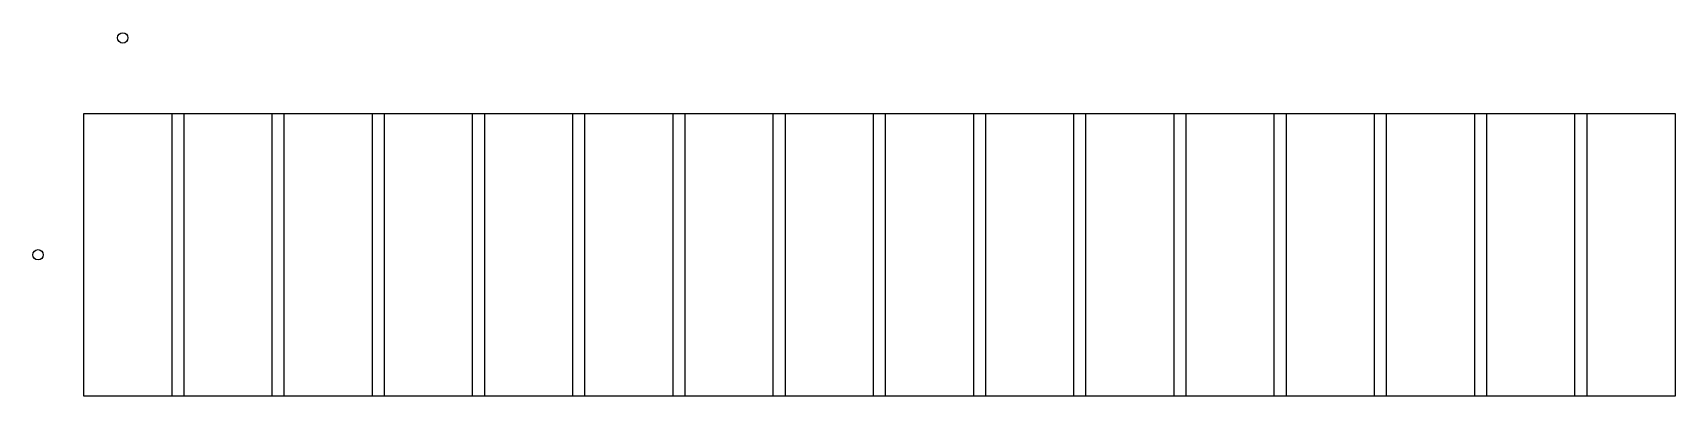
# Model space of a CAD drawing. Header units: millimetres. Extents: x 5 to 480, y 19 to 125.
import ezdxf

# ---------------------------------------------------------------- set-up
doc = ezdxf.new("R2010")
doc.units = ezdxf.units.MM
doc.layers.get('0').update_dxf_attribs({"linetype": 'CONTINUOUS'})

msp = doc.modelspace()

# ---------------------------------------------------------------- linework, layer by layer
at = {"linetype": 'CONTINUOUS'}
for p, q in [((19.75, 101.35), (45.25, 101.35)), ((19.75, 19.35), (19.75, 101.35)), ((45.25, 101.35), (48.75, 101.35)), ((45.25, 19.35), (45.25, 101.35)), ((48.75, 19.35), (48.75, 101.35)), ((48.75, 101.35), (74.25, 101.35)), ((74.25, 19.35), (74.25, 101.35)), ((74.25, 101.35), (77.75, 101.35)), ((77.75, 101.35), (103.25, 101.35)), ((77.75, 19.35), (77.75, 101.35)), ((103.25, 19.35), (103.25, 101.35)), ((103.25, 101.35), (106.75, 101.35)), ((106.75, 101.35), (132.25, 101.35)), ((106.75, 19.35), (106.75, 101.35)), ((132.25, 19.35), (132.25, 101.35)), ((132.25, 101.35), (135.75, 101.35)), ((135.75, 101.35), (161.25, 101.35)), ((135.75, 19.35), (135.75, 101.35)), ((161.25, 19.35), (161.25, 101.35)), ((161.25, 101.35), (164.75, 101.35)), ((164.75, 101.35), (190.25, 101.35)), ((164.75, 19.35), (164.75, 101.35)), ((190.25, 19.35), (190.25, 101.35)), ((190.25, 101.35), (193.75, 101.35)), ((193.75, 101.35), (219.25, 101.35)), ((193.75, 19.35), (193.75, 101.35)), ((219.25, 19.35), (219.25, 101.35)), ((219.25, 101.35), (222.75, 101.35)), ((222.75, 101.35), (248.25, 101.35)), ((222.75, 19.35), (222.75, 101.35)), ((248.25, 19.35), (248.25, 101.35)), ((248.25, 101.35), (251.75, 101.35)), ((251.75, 101.35), (277.25, 101.35)), ((251.75, 19.35), (251.75, 101.35)), ((277.25, 19.35), (277.25, 101.35)), ((277.25, 101.35), (280.75, 101.35)), ((280.75, 101.35), (306.25, 101.35)), ((280.75, 19.35), (280.75, 101.35)), ((306.25, 19.35), (306.25, 101.35)), ((306.25, 101.35), (309.75, 101.35)), ((309.75, 101.35), (335.25, 101.35)), ((309.75, 19.35), (309.75, 101.35)), ((335.25, 19.35), (335.25, 101.35)), ((335.25, 101.35), (338.75, 101.35)), ((338.75, 101.35), (364.25, 101.35)), ((338.75, 19.35), (338.75, 101.35)), ((364.25, 19.35), (364.25, 101.35)), ((364.25, 101.35), (367.75, 101.35)), ((367.75, 101.35), (393.25, 101.35)), ((367.75, 19.35), (367.75, 101.35)), ((393.25, 19.35), (393.25, 101.35)), ((393.25, 101.35), (396.75, 101.35)), ((396.75, 101.35), (422.25, 101.35)), ((396.75, 19.35), (396.75, 101.35)), ((422.25, 19.35), (422.25, 101.35)), ((422.25, 101.35), (425.75, 101.35)), ((425.75, 101.35), (451.25, 101.35)), ((425.75, 19.35), (425.75, 101.35)), ((451.25, 19.35), (451.25, 101.35)), ((451.25, 101.35), (454.75, 101.35)), ((454.75, 101.35), (480.25, 101.35)), ((454.75, 19.35), (454.75, 101.35)), ((480.25, 101.35), (480.25, 19.35)), ((45.25, 19.35), (19.75, 19.35)), ((48.75, 19.35), (45.25, 19.35)), ((74.25, 19.35), (48.75, 19.35)), ((77.75, 19.35), (74.25, 19.35)), ((103.25, 19.35), (77.75, 19.35)), ((106.75, 19.35), (103.25, 19.35)), ((132.25, 19.35), (106.75, 19.35)), ((135.75, 19.35), (132.25, 19.35)), ((161.25, 19.35), (135.75, 19.35)), ((164.75, 19.35), (161.25, 19.35)), ((190.25, 19.35), (164.75, 19.35)), ((193.75, 19.35), (190.25, 19.35)), ((219.25, 19.35), (193.75, 19.35)), ((222.75, 19.35), (219.25, 19.35)), ((248.25, 19.35), (222.75, 19.35)), ((251.75, 19.35), (248.25, 19.35)), ((277.25, 19.35), (251.75, 19.35)), ((280.75, 19.35), (277.25, 19.35)), ((306.25, 19.35), (280.75, 19.35)), ((309.75, 19.35), (306.25, 19.35)), ((335.25, 19.35), (309.75, 19.35)), ((338.75, 19.35), (335.25, 19.35)), ((364.25, 19.35), (338.75, 19.35)), ((367.75, 19.35), (364.25, 19.35)), ((393.25, 19.35), (367.75, 19.35)), ((396.75, 19.35), (393.25, 19.35)), ((422.25, 19.35), (396.75, 19.35)), ((425.75, 19.35), (422.25, 19.35)), ((451.25, 19.35), (425.75, 19.35)), ((454.75, 19.35), (451.25, 19.35)), ((480.25, 19.35), (454.75, 19.35))]:
    msp.add_line(p, q, dxfattribs=at)
for centre in [(31, 123.22), (6.47, 60.35)]:
    msp.add_circle(centre, 1.5)

doc.saveas('drawing.dxf')
